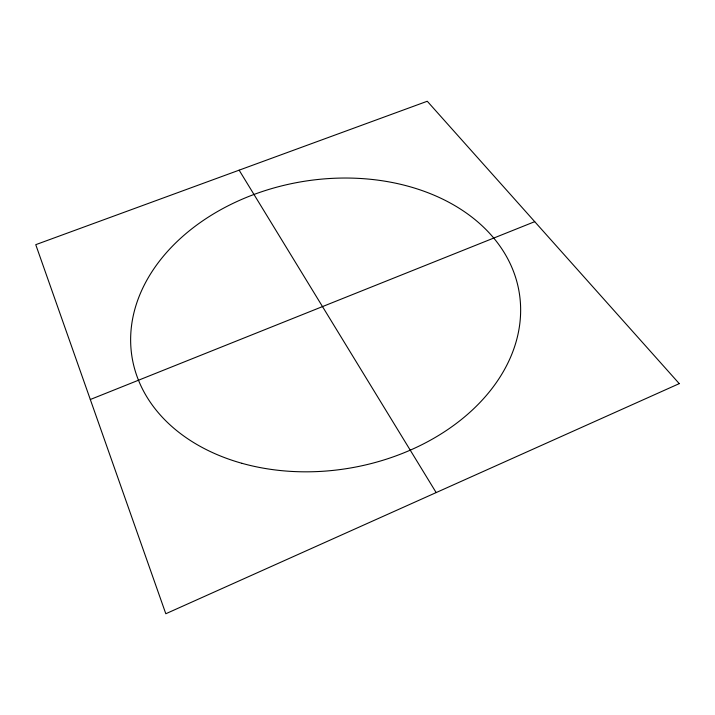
<?xml version="1.0" encoding="UTF-8"?>
<svg xmlns="http://www.w3.org/2000/svg" width="715" height="715" viewBox="0 0 715 715"><rect width="100%" height="100%" fill="white"/><g stroke="black" fill="none" stroke-linecap="round" stroke-linejoin="round"><path stroke-width="1.07" d="M90.313 399.506L534.722 221.668M239.132 170.17L436.159 492.581M679.25 383.633L165.809 613.747L35.75 244.673L427.266 101.253L679.25 383.633M241.965 463.311A196.276 145.208 -9.7 0 0 520.02 298.432A196.276 145.208 -9.7 0 0 214.938 213.043A196.276 145.208 -9.7 0 0 241.965 463.311"/></g></svg>
